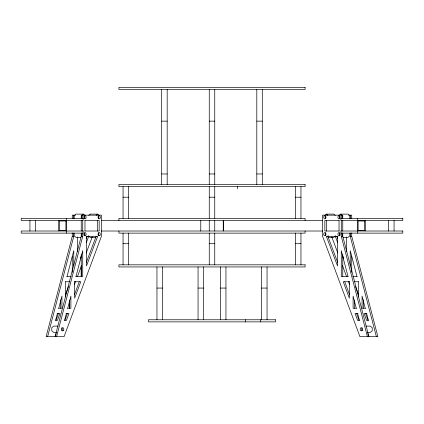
<?xml version="1.0" encoding="UTF-8"?>
<svg xmlns="http://www.w3.org/2000/svg" width="424" height="424" viewBox="0 0 424 424"><rect width="100%" height="100%" fill="white"/><g stroke="black" fill="none" stroke-linecap="round" stroke-linejoin="round"><path stroke-width="0.64" d="M72.266 232.999L72.276 236.301L46.121 336.667L64.056 336.667L101.41 236.301L101.4 215.169L81.238 215.169L81.238 218.471M47.62 336.667L73.771 236.301L73.771 232.999M57.383 313.532L55.565 320.47L57.383 320.47L59.97 313.532L57.171 313.532M58.751 308.248L61.936 296.069L61.936 308.248L58.528 308.248M67.034 276.448L73.771 250.637L73.771 265.859M81.238 232.999L81.238 236.301L55.094 336.667L56.244 333.571M56.588 336.667L82.733 236.301L82.733 232.999M66.351 313.532L64.533 320.47L66.351 320.47L68.932 313.532L66.139 313.532M67.718 308.248L70.898 296.069L70.898 308.248L67.49 308.248M76.013 276.448L82.733 250.637L82.733 276.448L75.737 276.448M55.883 320.47L58.475 313.532M65.54 294.548L68.492 286.613M74.449 284.626L75.615 281.525M77.449 276.57L81.609 265.419M86.21 253.027L92.215 236.921M64.846 320.47L67.437 313.532M74.502 294.548L79.272 281.732M86.284 238.776L87.217 236.301M80.306 258.566L81.238 256.091M86.374 242.486L88.711 236.301M86.374 262.276L96.179 236.301M82.028 215.302L83.48 214.115L84.938 215.302M88.738 215.302L90.206 214.115M96.222 215.302L97.674 214.115L99.131 215.302M324.879 215.302L326.332 214.115L333.805 214.115L335.262 215.302M339.073 215.302L340.53 214.115L347.998 214.115L349.938 215.699L349.938 218.869M327.307 236.566L328.277 235.771M335.744 235.771L333.805 237.355L328.203 237.355M161.692 121.142L167.183 121.142M209.26 121.142L214.751 121.142M256.801 121.142L262.292 121.142M161.692 173.967L167.183 173.967M209.26 173.967L214.751 173.967M256.801 173.967L262.292 173.967M123.05 197.208L128.541 197.208M209.26 197.208L214.751 197.208M295.47 197.208L300.961 197.208M83.48 214.115L76.002 214.115L74.068 215.699L74.068 218.869M90.195 214.115L97.674 214.115M75.493 215.169L72.266 215.169L72.276 218.471M348.512 215.169L351.735 215.169L351.735 218.471M84.773 220.453L99.168 220.453L99.168 231.016L84.773 231.016M101.225 220.453L322.786 220.453M339.237 220.453L324.842 220.453L324.842 231.016L339.237 231.016M101.225 231.016L322.786 231.016M72.276 236.301L73.771 236.301M81.238 236.301L82.733 236.301M86.067 236.301L97.674 236.301L86.47 265.986L86.459 236.301M337.933 236.301L326.332 236.301L337.541 265.986L337.541 236.301M341.278 232.999L341.278 236.301L342.767 236.301L368.917 336.667L367.762 333.571M350.24 232.999L350.24 236.301L351.735 236.301L377.879 336.667L359.95 336.667L322.6 236.301L322.6 215.169L342.767 215.169L342.767 218.471M80.989 237.355L76.013 237.355L74.068 235.771L74.068 233.237M95.808 237.355L90.206 237.355L88.266 235.771M343.016 237.355L347.998 237.355L349.938 235.771L349.938 233.237M123.05 243.694L128.541 243.694M209.26 243.694L214.751 243.694M295.47 243.694L300.961 243.694M66.764 276.448L71.322 276.448M348.268 276.448L341.278 276.448L341.278 250.637L347.998 276.448M352.683 276.448L357.236 276.448M65.391 281.732L69.965 281.732M74.37 281.732L80.767 281.732L74.635 298.21L74.635 281.732M349.641 281.732L343.239 281.732L349.376 298.21L349.376 281.732M354.045 281.732L358.609 281.732M156.959 288.071L162.445 288.071M198.05 288.071L203.541 288.071M220.469 288.071L225.955 288.071M261.56 288.071L267.051 288.071M356.51 308.248L353.113 308.248L353.113 296.069L356.282 308.248M365.472 308.248L362.075 308.248L362.075 296.069L365.25 308.248M357.861 313.532L355.079 313.532L357.66 320.47L359.467 320.47L357.66 313.532M366.829 313.532L364.041 313.532L366.622 320.47L368.435 320.47L366.622 313.532M58.093 326.104L53.737 326.104L51.797 327.688L51.797 330.858L53.737 332.442L56.848 332.442M365.917 326.104L370.274 326.104L372.214 327.688L372.214 330.858L370.274 332.442L367.163 332.442M340.53 214.115L341.983 215.302M326.332 214.115L327.789 215.302M336.794 236.301L337.727 238.776M335.299 236.301L337.631 242.486M342.767 256.091L343.705 258.566M327.826 236.301L337.631 262.276M355.519 286.613L358.471 294.548M365.536 313.532L368.117 320.47M331.796 236.921L337.79 253.027M342.401 265.419L346.551 276.57M348.396 281.525L349.551 284.626M344.733 281.732L349.509 294.548M356.568 313.532L359.154 320.47M350.24 236.301L376.385 336.667M356.966 276.448L350.24 250.637L350.24 265.859M341.278 236.301L367.423 336.667M394.071 220.453L394.071 231.016M388.585 220.453L388.585 231.016M365.181 220.453L365.181 231.016M363.569 299.916L363.569 308.248M358.338 281.732L358.338 296.89M357.713 218.339L357.713 233.131M354.602 300.558L354.602 308.248M351.735 232.999L351.735 236.301M351.735 255.932L351.735 272.478M350.24 215.169L350.24 218.471M346.503 236.958L346.503 251.474M342.767 220.453L342.767 231.016M342.767 232.999L342.767 236.301M342.767 254.607L342.767 276.448M342.47 215.699L342.47 218.869M342.47 233.237L342.47 235.771M341.278 215.169L341.278 218.471M341.278 220.453L341.278 231.016M339.036 220.453L339.036 231.016M326.332 220.453L326.332 231.016M305.084 220.453L305.084 218.339L118.927 218.339L118.927 220.453M305.084 231.016L305.084 233.131L118.927 233.131L118.927 231.016M300.961 186.645L300.961 218.339M300.961 233.131L300.961 264.825M295.47 186.645L295.47 218.339M295.47 233.131L295.47 264.825M267.051 266.94L267.051 319.765M262.292 89.443L262.292 184.53M261.56 266.94L261.56 319.765M260.569 319.765L260.569 321.874M256.801 89.443L256.801 184.53M245.629 319.765L245.629 321.874M237.361 186.645L237.361 188.754M225.955 266.94L225.955 319.765M223.612 220.978L223.612 230.486M223.241 220.453L223.241 231.016M220.469 266.94L220.469 319.765M214.751 89.443L214.751 184.53M214.751 186.645L214.751 218.339M214.751 220.453L214.751 231.016M214.751 233.131L214.751 264.825M209.26 89.443L209.26 184.53M209.26 186.645L209.26 218.339M209.26 220.453L209.26 231.016M209.26 233.131L209.26 264.825M203.541 266.94L203.541 319.765M200.769 220.453L200.769 231.016M198.05 266.94L198.05 319.765M167.183 89.443L167.183 184.53M162.445 266.94L162.445 319.765M161.692 89.443L161.692 184.53M156.959 266.94L156.959 319.765M128.541 186.645L128.541 218.339M128.541 233.131L128.541 264.825M123.05 186.645L123.05 218.339M123.05 233.131L123.05 264.825M97.674 220.453L97.674 231.016M84.975 220.453L84.975 231.016M82.733 215.169L82.733 218.471M82.733 220.453L82.733 231.016M81.54 215.699L81.54 218.869M81.54 233.237L81.54 235.771M81.238 220.453L81.238 231.016M81.238 254.607L81.238 276.448L81.233 266.521M77.507 236.958L77.507 251.474M73.771 215.169L73.771 218.471M72.276 256.594L72.266 272.478M69.403 300.558L69.403 308.248M69.398 301.835L69.398 308.248M66.298 218.339L66.298 233.131M65.662 281.732L65.672 296.89M60.441 299.916L60.431 308.248M58.83 220.453L58.83 231.016M35.415 220.453L35.425 231.016M29.929 220.453L29.934 231.016M61.766 327.9A1.585 1.118 -90 0 1 61.766 330.646M84.275 233.068A1.585 1.118 -90 0 1 84.042 235.559M98.236 232.813A1.585 1.118 -90 0 1 98.236 235.559M98.236 215.911A1.585 1.118 -90 0 1 98.236 218.657M84.042 215.911A1.585 1.118 -90 0 1 84.042 218.657M362.244 330.646A1.585 1.118 -90 0 1 362.244 327.9M339.969 235.559A1.585 1.118 -90 0 1 339.735 233.068M325.775 235.559A1.585 1.118 -90 0 1 325.775 232.813M325.775 218.657A1.585 1.118 -90 0 1 325.775 215.911M339.969 218.657A1.585 1.118 -90 0 1 339.969 215.911M305.084 87.333L118.927 87.333L118.927 89.443L305.084 89.443L305.084 87.333M305.084 184.53L118.927 184.53L118.927 186.645L305.084 186.645L305.084 184.53M83.109 218.339L21.2 218.339L21.2 220.453L83.109 220.453L83.109 218.339M402.8 218.339L340.901 218.339L340.901 220.453L402.8 220.453L402.8 218.339M65.927 220.978L59.201 220.978L59.201 230.486L65.927 230.486L65.927 220.978M364.81 220.978L358.084 220.978L358.084 230.486L364.81 230.486L364.81 220.978M83.109 231.016L21.2 231.016L21.2 233.131L83.109 233.131L83.109 231.016M402.8 231.016L340.901 231.016L340.901 233.131L402.8 233.131L402.8 231.016M305.084 264.825L118.927 264.825L118.927 266.94L305.084 266.94L305.084 264.825M275.515 319.765L148.495 319.765L148.495 321.874L275.515 321.874L275.515 319.765M85.945 234.981A1.585 1.118 -90 0 0 84.975 232.601A1.585 1.118 -90 0 0 84.005 234.981A1.585 1.118 -90 0 0 85.945 234.981M99.963 235.309A1.585 1.118 -90 0 0 99.46 232.654A1.585 1.118 -90 0 0 98.087 234.599A1.585 1.118 -90 0 0 99.963 235.309M85.945 218.074A1.585 1.118 -90 0 0 84.975 215.699A1.585 1.118 -90 0 0 84.005 218.074A1.585 1.118 -90 0 0 85.945 218.074M100.138 218.074A1.585 1.118 -90 0 0 99.168 215.699A1.585 1.118 -90 0 0 98.198 218.074A1.585 1.118 -90 0 0 100.138 218.074M63.494 330.391A1.585 1.118 -90 0 0 62.99 327.741A1.585 1.118 -90 0 0 61.618 329.681A1.585 1.118 -90 0 0 63.494 330.391M325.632 218.402A1.585 1.118 -90 0 0 325.129 215.752A1.585 1.118 -90 0 0 323.756 217.692A1.585 1.118 -90 0 0 325.632 218.402M362.276 330.063A1.585 1.118 -90 0 0 361.306 327.688A1.585 1.118 -90 0 0 360.336 330.063A1.585 1.118 -90 0 0 362.276 330.063M339.825 235.309A1.585 1.118 -90 0 0 339.322 232.654A1.585 1.118 -90 0 0 337.949 234.599A1.585 1.118 -90 0 0 339.825 235.309M325.632 235.309A1.585 1.118 -90 0 0 325.129 232.654A1.585 1.118 -90 0 0 323.756 234.599A1.585 1.118 -90 0 0 325.632 235.309M339.825 218.402A1.585 1.118 -90 0 0 339.322 215.752A1.585 1.118 -90 0 0 337.949 217.692A1.585 1.118 -90 0 0 339.825 218.402"/></g></svg>
